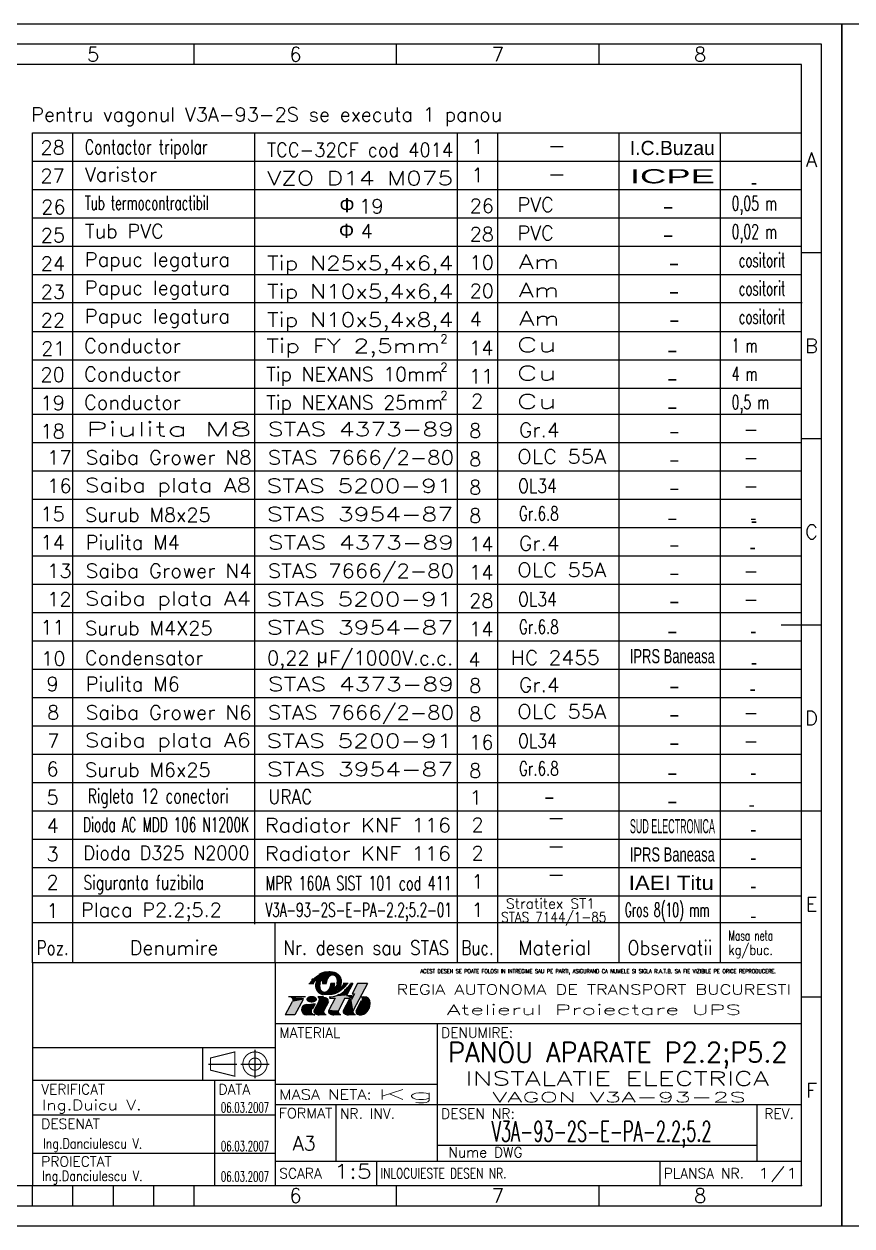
# Model space of a CAD drawing. Header units: millimetres. Extents: x 11 to 641, y 11 to 543.
# Drawn here: x 228.6 to 433.1, y 10.7 to 307.7 of the extents above; entities that cross this region are included whole.
import ezdxf
from ezdxf.enums import TextEntityAlignment as Align

# ---------------------------------------------------------------- set-up
doc = ezdxf.new("R2010")
doc.units = ezdxf.units.MM
doc.layers.add('LIN_GR', color=3, linetype='Continuous')
doc.layers.add('LIN_SUB', color=7, linetype='Continuous')
doc.styles.add('ISO', font='SIMPLEX.shx')
doc.styles.add('ISOCP', font='SIMPLEX.SHX')
doc.styles.add('ROMANC', font='romanc')

# ---------------------------------------------------------------- blocks, each defined once
blk = doc.blocks.new('a3')
at = {"color": 70}
for p, q in [((-160, 287), (-160, 292)), ((-110, 287), (-110, 292)), ((-60, 287), (-60, 292)), ((-5, 240.5), (-10, 240.5)), ((-5, 194.5), (-10, 194.5)), ((-15, 148.5), (-5, 148.5)), ((-5, 102.5), (-10, 102.5)), ((-5, 56.5), (-10, 56.5)), ((-200, 5), (-200, 10)), ((-190, 5), (-190, 10)), ((-180, 5), (-180, 10)), ((-170, 5), (-170, 10)), ((-160, 5), (-160, 10)), ((-110, 5), (-110, 10)), ((-60, 5), (-60, 10)), ((-260, 5), (-160, 5))]:
    blk.add_line(p, q, dxfattribs=at)
at = {"color": 240}
for points in [[(0, 297), (-420, 297), (-420, 0), (0, 0)], [(-5, 292), (-415, 292), (-415, 5), (-5, 5)]]:
    blk.add_lwpolyline(points, close=True, dxfattribs=at)
at = {"color": 70}
blk.add_lwpolyline([(-10, 287), (-410, 287), (-410, 10), (-10, 10)], close=True, dxfattribs=at)
at = {"color": 50, "style": 'ISO'}
for s, p in [('5', (-185, 289.5)), ('6', (-135, 289.5)), ('7', (-85, 289.5)), ('8', (-35, 289.5)), ('A', (-7.5, 263.5)), ('B', (-7.5, 217.5)), ('C', (-7.5, 171.5)), ('D', (-7.5, 125.5)), ('E', (-7.5, 79.5)), ('F', (-7.5, 33.5)), ('6', (-135, 7.5)), ('7', (-85, 7.5)), ('8', (-35, 7.5))]:
    blk.add_text(s, height=3.5, dxfattribs=at).set_placement(p, align=Align.MIDDLE)
blk = doc.blocks.new('ind3_12')
at = {"color": 70}
for p, q in [((0, 55), (-190, 55)), ((-190, 55), (-190, 0)), ((-130, 55), (-130, 0)), ((-130, 40), (0, 40)), ((-190, 26), (-130, 26))]:
    blk.add_line(p, q, dxfattribs=at)
at = {"color": 40}
for p, q in [((-121.71, 49.9), (-120.46, 49.9)), ((-118.34, 49.9), (-117.36, 49.9)), ((-115.31, 49.9), (-116.29, 49.9)), ((-111.94, 49.9), (-113.19, 49.9)), ((-112.95, 48.16), (-112.68, 48.4)), ((-112.68, 48.4), (-112.61, 48.47)), ((-110.84, 49.9), (-112.41, 46.97)), ((-110.84, 49.9), (-111.36, 49.9)), ((-109.64, 49.9), (-111.01, 47.32)), ((-107.23, 49.9), (-110.77, 43.26)), ((-107.23, 49.9), (-109.64, 49.9)), ((-125.82, 45.38), (-127.54, 42.15)), ((-122.56, 46.63), (-126.68, 46.63)), ((-123.11, 45.94), (-125.13, 42.15)), ((-120.12, 44.91), (-120.81, 43.6)), ((-119.12, 45.67), (-120.36, 43.36)), ((-118.05, 46.63), (-119.46, 46.63)), ((-116.85, 45.42), (-118, 43.26)), ((-115.18, 46.28), (-116.74, 43.36)), ((-116.7, 46.63), (-116.29, 46.65)), ((-116.6, 46.28), (-115.18, 46.28)), ((-116.29, 46.65), (-115.69, 46.73)), ((-115.69, 46.73), (-115.27, 46.82)), ((-115.27, 46.82), (-114.78, 46.97)), ((-114.78, 46.97), (-114.27, 47.24)), ((-112.77, 46.28), (-114.38, 43.26)), ((-111.75, 45.93), (-113.13, 43.36)), ((-112.77, 46.28), (-111.36, 46.28)), ((-112.41, 46.97), (-110.99, 46.97)), ((-111.75, 45.93), (-111.15, 45.93)), ((-110.99, 46.97), (-111.36, 46.28)), ((-110.41, 47.32), (-111.15, 45.93)), ((-111.01, 47.32), (-110.41, 47.32)), ((-108.74, 45.59), (-109.99, 43.26)), ((-108.78, 46.63), (-108.09, 46.63)), ((-125.13, 42.15), (-127.54, 42.15)), ((-120.23, 42.15), (-122.21, 42.15)), ((-117.39, 42.15), (-119.15, 42.15)), ((-117.39, 42.15), (-117.72, 42.33)), ((-113.77, 42.15), (-115.53, 42.15)), ((-113.77, 42.15), (-114.1, 42.33)), ((-110.16, 42.15), (-111.92, 42.15)), ((-110.16, 42.15), (-110.49, 42.33))]:
    blk.add_line(p, q, dxfattribs=at)
at = {"color": 240}
for p, q in [((-90, 40), (-90, 6)), ((-130, 34), (-190, 34)), ((-148, 34), (-148, 26)), ((-135, 33.5), (-135, 26.5)), ((-146.5, 30), (-139.5, 30)), ((-138.5, 30), (-131.5, 30)), ((-145, 26), (-145, 0)), ((-130, 25), (-90, 25)), ((-130, 20), (0, 20)), ((-115, 20), (-115, 6)), ((-11, 20), (-11, 6)), ((-190, 17.5), (-130, 17.5)), ((-90, 10), (-11, 10)), ((-190, 8), (-130, 8)), ((-130, 6), (0, 6)), ((-105, 6), (-105, 0)), ((-35, 6), (-35, 0))]:
    blk.add_line(p, q, dxfattribs=at)
at = {"color": 40}
for points in [[(-114.74, 49.9, 0.04888), (-114.64, 50.37, 0.067418), (-114.64, 50.71, 0.012512), (-114.71, 51.12, 0.046313), (-114.74, 51.23, 0.02866), (-114.83, 51.43, 0.04799), (-114.9, 51.53, 0.027533), (-115.01, 51.65, 0.02878), (-115.12, 51.74, 0.020408), (-115.27, 51.85, 0.028785), (-115.38, 51.91, 0.02307), (-115.48, 51.96, 0.025276), (-115.58, 51.99, 0.029587), (-115.69, 52.01, 0.0261), (-115.8, 52.02, 0.034106), (-115.93, 52.02, 0.03305), (-116.05, 52, 0.031407), (-116.17, 51.97, 0.027201), (-116.3, 51.91, 0.027571), (-116.45, 51.82, 0.032433), (-116.58, 51.73, 0.017982), (-116.7, 51.62, 0.025528), (-116.79, 51.53, 0.009898), (-116.89, 51.41, 0.014131), (-116.96, 51.31, 0.005952), (-117.02, 51.22, 0.007874), (-117.06, 51.15, 0.013516), (-117.13, 51.03, 0.012262), (-117.2, 50.9, 0.010996), (-117.25, 50.78, 0.020912), (-117.28, 50.71, 0.006638), (-117.28, 50.69, 0.003922), (-117.3, 50.64, 0.014081), (-117.33, 50.52, 0.011261), (-117.36, 50.37, 0.018498), (-117.36, 50.34, 0.00311), (-117.38, 50.18, 0.039527), (-117.38, 50.07, 0.0256), (-117.36, 49.9)], [(-113.68, 49.9, 0.047001), (-113.61, 50.39, 0.072657), (-113.64, 50.71, 0.024176), (-113.81, 51.3, 0.05712), (-113.92, 51.53, 0.02409), (-114.05, 51.71, 0.014395), (-114.28, 51.99, 0.046768), (-114.45, 52.15, 0.031027), (-114.74, 52.35)], [(-119.97, 49.9, 0.047001), (-120.05, 49.4, 0.072657), (-120.01, 49.08, 0.024176), (-119.84, 48.49, 0.05712), (-119.73, 48.26, 0.02409), (-119.6, 48.09, 0.014395), (-119.38, 47.81, 0.046768), (-119.2, 47.65, 0.031027), (-118.91, 47.44)], [(-118.91, 49.9, 0.04888), (-119.02, 49.43, 0.067418), (-119.01, 49.08, 0.012512), (-118.94, 48.67, 0.046313), (-118.91, 48.56, 0.02866), (-118.82, 48.37, 0.04799), (-118.75, 48.26, 0.027533), (-118.64, 48.15, 0.02878), (-118.53, 48.05, 0.020408), (-118.39, 47.95, 0.028785), (-118.28, 47.88, 0.02307), (-118.17, 47.84, 0.025276), (-118.07, 47.8, 0.029587), (-117.97, 47.78, 0.0261), (-117.85, 47.77, 0.034106), (-117.73, 47.77, 0.03305), (-117.6, 47.79, 0.031407), (-117.48, 47.83, 0.027201), (-117.36, 47.88, 0.027571), (-117.2, 47.97, 0.032433), (-117.07, 48.06, 0.017982), (-116.95, 48.18, 0.025528), (-116.87, 48.26, 0.009898), (-116.76, 48.39, 0.014131), (-116.7, 48.48, 0.005952), (-116.63, 48.57, 0.007874), (-116.59, 48.64, 0.013516), (-116.52, 48.76, 0.012262), (-116.45, 48.9, 0.010996), (-116.4, 49.02, 0.020912), (-116.38, 49.08, 0.006638), (-116.37, 49.11, 0.003922), (-116.35, 49.16, 0.014081), (-116.32, 49.28, 0.011261), (-116.29, 49.42, 0.018498), (-116.29, 49.45, 0.00311), (-116.27, 49.61, 0.039527), (-116.27, 49.73, 0.0256), (-116.29, 49.9)]]:
    blk.add_lwpolyline(points, format="xyb", dxfattribs=at)
at = {"color": 40, "flags": 128}
blk.add_lwpolyline([(-108.71, 42.18, 0.07519), (-108.1, 42.37, 0.103495), (-107.27, 43.01, 0.091904), (-106.74, 43.94, 0.085107), (-106.54, 45.08, 0.085107)], format="xyb", dxfattribs=at)
at = {"color": 240}
for points in [[(-146, 31.5, 0.25, 0.25, 0), (-140, 33, 0.25, 0.25, 0), (-140, 27, 0.25, 0.25, 0), (-146, 28.5, 0.25, 0.25, 0)], [(-135, 31.5, 0.25, 0.25, 1), (-135, 28.5, 0.25, 0.25, 1)]]:
    blk.add_lwpolyline(points, format="xyseb", close=True, dxfattribs=at)
blk.add_lwpolyline([(-135, 33, 0.25, 0.25, 1), (-135, 27, 0.25, 0.25, 1), (-135, 33, 0.25, 0.25, 1)], format="xyseb", dxfattribs=at)
at = {"color": 40}
for centre, radius, start, end in [((-96.55, 26.7), 34.29, 134.6817, 135.4865), ((-117.71, 49.53), 2.3, 144.0002, 170.76), ((-117.8, 49.83), 2.74, 113.911, 122.24), ((-115.81, 45.34), 7.65, 108.9325, 113.911), ((-115.07, 49.86), 3.27, 161.7905, 179.2848), ((-117.59, 50.52), 2.17, 96.8211, 108.9325), ((-116.41, 40.67), 12.1, 91.6964, 96.8211), ((-116.61, 47.25), 5.51, 78.6042, 91.6964), ((-116, 50.28), 2.42, 58.8019, 78.6042), ((-118.58, 49.94), 3.27, 341.7905, 359.2848), ((-115.94, 50.27), 2.3, 324.0002, 350.76), ((-145.94, 81.79), 47.13, 315, 315.973), ((-113.12, 49.86), 0.893, 316.8981, 318.6566), ((-115.09, 51.98), 4.23, 315.973, 321.3402), ((-122.28, 57.73), 13.43, 321.3402, 324.353), ((-122.21, 43.44), 1.29, 94.5979, 270), ((-177.94, 750.15), 707.62, 274.50891, 274.68697), ((-119.73, 46), 0.689, 331.9275, 66.4849), ((-117.66, 49.52), 2.42, 238.8019, 258.6042), ((-108.09, 45.08), 1.55, 0, 90), ((-120.23, 42.84), 0.689, 201.8729, 270), ((-119.75, 43.03), 0.689, 151.9275, 234.4615), ((-119.15, 43.87), 1.72, 234.4615, 270), ((-117.39, 42.94), 0.689, 151.9275, 241.9275), ((-116.14, 43.03), 0.689, 151.9275, 234.4615), ((-115.53, 43.87), 1.72, 234.4615, 270), ((-113.78, 42.94), 0.689, 151.9275, 241.9275), ((-112.52, 43.03), 0.689, 151.9275, 234.4615), ((-111.92, 43.87), 1.72, 234.4615, 270), ((-110.16, 42.94), 0.689, 151.9275, 241.9275), ((-109.38, 42.94), 0.689, 151.9275, 242.7821), ((-108.99, 43.7), 1.55, 242.7821, 280.2311)]:
    blk.add_arc(centre, radius, start, end, dxfattribs=at)
blk.add_point((0, 0))
for points in [[(-121.71, 49.9), (-120.46, 49.9), (-121.21, 50.52), (-120.18, 50.33)], [(-121.21, 50.52), (-120.18, 50.33), (-120.72, 51.03), (-119.93, 50.59)], [(-120.72, 51.03), (-119.93, 50.59), (-120.22, 51.49), (-119.57, 50.88)], [(-120.22, 51.49), (-119.57, 50.88), (-119.6, 51.93), (-118.18, 50.88)], [(-119.57, 50.88), (-118.18, 50.88), (-119.84, 50.38), (-118.6, 50.45)], [(-119.6, 51.93), (-118.18, 50.88), (-118.87, 52.35), (-118.18, 50.88)], [(-118.87, 52.35), (-118.18, 50.88), (-118.21, 52.6), (-118.18, 50.88)], [(-117.31, 50.61), (-118.27, 50.54), (-117.37, 50.27), (-118.32, 50.22)], [(-117.09, 51.1), (-118.18, 50.88), (-117.31, 50.61), (-118.27, 50.54)], [(-118.21, 52.6), (-118.18, 50.88), (-117.81, 52.68), (-118.18, 50.88)], [(-116.87, 52.76), (-118.18, 50.88), (-116.31, 52.75), (-118.18, 50.88)], [(-117.81, 52.68), (-118.18, 50.88), (-116.87, 52.76), (-118.18, 50.88)], [(-116.08, 51.99), (-116.31, 52.75), (-116.62, 51.7), (-118.18, 50.88)], [(-116.62, 51.7), (-118.18, 50.88), (-117.09, 51.1), (-118.18, 50.88)], [(-115.84, 51.99), (-116.08, 51.99), (-116.32, 51.86)], [(-116.31, 52.75), (-115.41, 52.63), (-115.84, 52.71)], [(-115.54, 51.98), (-115.41, 52.63), (-116.08, 51.99), (-116.31, 52.75)], [(-115.84, 51.99), (-115.54, 51.98), (-115.91, 51.97), (-115.51, 51.96)], [(-115.73, 51.96), (-115.33, 51.85), (-115.51, 51.96)], [(-115.09, 51.72), (-114.87, 52.42), (-115.54, 51.98), (-115.41, 52.63)], [(-115.41, 52.63), (-114.87, 52.42), (-115.11, 52.53)], [(-114.87, 51.48), (-114.18, 51.87), (-115.09, 51.72), (-114.87, 52.42)], [(-114.87, 52.42), (-114.18, 51.87), (-114.48, 52.17)], [(-114.68, 50.99), (-113.86, 51.41), (-114.87, 51.48), (-114.18, 51.87)], [(-114.63, 50.55), (-113.67, 50.85), (-114.68, 50.99), (-113.86, 51.41)], [(-114.65, 50.25), (-113.62, 50.26), (-114.63, 50.55), (-113.67, 50.85)], [(-113.67, 50.85), (-113.62, 50.26), (-113.61, 50.56)], [(-119.97, 49.9), (-118.91, 49.9), (-120.05, 49.4), (-119, 49.53)], [(-120.05, 49.4), (-119, 49.53), (-119.94, 48.79), (-119, 49.02)], [(-120.05, 49.4), (-119.94, 48.79), (-120.04, 49.24)], [(-120.04, 49.24), (-119.94, 48.79), (-120.03, 49.13)], [(-119.84, 50.38), (-118.6, 50.45), (-119.97, 49.9), (-118.91, 49.9)], [(-119.94, 48.79), (-119, 49.02), (-119.72, 48.25), (-118.92, 48.6)], [(-119.72, 48.25), (-118.92, 48.6), (-119.33, 47.76), (-118.75, 48.27)], [(-119.33, 47.76), (-118.75, 48.27), (-118.77, 47.37), (-118.43, 47.98)], [(-118.77, 47.37), (-118.43, 47.98), (-118.32, 47.19), (-118.12, 47.82)], [(-117.37, 50.27), (-118.32, 50.22), (-117.36, 49.9), (-118.34, 49.9)], [(-118.32, 47.19), (-118.12, 47.82), (-117.71, 47.07), (-117.72, 47.77)], [(-117.71, 47.07), (-117.72, 47.77), (-117.14, 47.03), (-117.33, 47.9)], [(-117.14, 47.03), (-117.33, 47.9), (-116.45, 47.06), (-117.04, 48.09)], [(-116.45, 47.06), (-117.04, 48.09), (-115.94, 47.1), (-116.74, 48.42)], [(-116.7, 48.48), (-115.12, 47.31), (-116.74, 48.42)], [(-116.7, 48.48), (-116.7, 48.48), (-116.74, 48.42)], [(-115.94, 47.1), (-116.74, 48.42), (-115.12, 47.31), (-116.74, 48.42)], [(-116.45, 48.9), (-115.12, 47.31), (-116.7, 48.48)], [(-116.4, 49.03), (-115.48, 48.92), (-116.45, 48.9), (-115.12, 47.31)], [(-116.29, 49.44), (-115.35, 49.44), (-116.4, 49.03), (-115.48, 48.92)], [(-116.29, 49.9), (-115.31, 49.9), (-116.29, 49.44), (-115.35, 49.44)], [(-115.48, 48.92), (-114.09, 48.92), (-115.01, 49.4), (-113.85, 49.33)], [(-115.48, 48.92), (-114.59, 48.13), (-115.12, 47.31)], [(-115.48, 48.92), (-114.09, 48.92), (-114.18, 47.78), (-115.12, 47.31)], [(-115.01, 49.4), (-113.85, 49.33), (-114.75, 49.87), (-113.72, 49.72)], [(-114.75, 49.87), (-113.72, 49.72), (-114.65, 50.25), (-113.62, 50.26)], [(-114.09, 48.92), (-114.18, 47.78), (-114.59, 48.13)], [(-114.09, 48.92), (-113.61, 48.17), (-114.18, 47.78)], [(-113.69, 49.23), (-112.95, 48.75), (-114.09, 48.92), (-113.61, 48.17)], [(-113.49, 47.75), (-113.9, 47.46), (-112.41, 46.97)], [(-113.4, 49.55), (-112.44, 49.28), (-113.69, 49.23), (-112.95, 48.75)], [(-113.03, 48.1), (-112.41, 46.97), (-113.49, 47.75), (-112.41, 46.97)], [(-113.19, 49.9), (-111.94, 49.9), (-113.4, 49.55), (-112.44, 49.28)], [(-112.65, 48.42), (-112.41, 46.97), (-113.03, 48.1), (-112.41, 46.97)], [(-112.22, 48.86), (-112.41, 46.97), (-112.65, 48.42), (-112.41, 46.97)], [(-111.36, 49.9), (-110.84, 49.9), (-111.76, 49.37), (-112.41, 46.97)], [(-111.76, 49.37), (-112.41, 46.97), (-112.22, 48.86), (-112.41, 46.97)], [(-110.41, 47.32), (-107.23, 49.9), (-111.15, 45.93), (-110.73, 43.34)], [(-109.64, 49.9), (-107.23, 49.9), (-111.01, 47.32), (-110.41, 47.32)], [(-125.82, 45.38), (-123.11, 45.94), (-127.54, 42.15), (-125.13, 42.15)], [(-126.68, 46.63), (-122.56, 46.63), (-126.26, 46.53), (-122.84, 46.34)], [(-126.26, 46.53), (-122.84, 46.34), (-125.96, 46.29), (-123.05, 46.05)], [(-123.05, 46.05), (-125.96, 46.29), (-123.11, 45.94), (-125.77, 45.87)], [(-125.76, 45.63), (-123.11, 45.94), (-125.82, 45.38)], [(-125.77, 45.87), (-123.11, 45.94), (-125.76, 45.63), (-123.11, 45.94)], [(-122.31, 44.73), (-120.12, 44.91), (-123.17, 44.3), (-120.81, 43.6)], [(-122.31, 44.73), (-123.17, 44.3), (-122.7, 44.64), (-123.04, 44.43)], [(-122.28, 46.18), (-122.28, 45.84), (-122.31, 46.03)], [(-122.2, 46.34), (-122.22, 45.73), (-122.28, 46.18), (-122.28, 45.84)], [(-122.07, 46.5), (-122.04, 45.53), (-122.2, 46.34), (-122.22, 45.73)], [(-121.94, 46.59), (-121.9, 45.43), (-122.07, 46.5), (-122.04, 45.53)], [(-121.78, 46.68), (-121.71, 45.34), (-121.94, 46.59), (-121.9, 45.43)], [(-121.62, 46.75), (-121.56, 45.28), (-121.78, 46.68), (-121.71, 45.34)], [(-121.46, 46.79), (-121.43, 45.25), (-121.62, 46.75), (-121.56, 45.28)], [(-121.33, 46.82), (-121.31, 45.23), (-121.46, 46.79), (-121.43, 45.25)], [(-121.21, 46.83), (-121.2, 45.22), (-121.33, 46.82), (-121.31, 45.23)], [(-121.21, 46.83), (-121.1, 46.84), (-121.09, 45.21)], [(-121.09, 45.21), (-120.9, 45.21), (-121.21, 46.83), (-121.2, 45.22)], [(-121.1, 46.84), (-120.91, 46.84), (-121.09, 45.21), (-120.9, 45.21)], [(-120.9, 45.21), (-120.91, 46.84), (-120.81, 45.22), (-120.81, 46.83)], [(-120.81, 45.22), (-120.81, 46.83), (-120.68, 45.23), (-120.69, 46.82)], [(-120.68, 45.23), (-120.69, 46.82), (-120.56, 45.25), (-120.55, 46.79)], [(-120.56, 45.25), (-120.55, 46.79), (-120.42, 45.29), (-120.43, 46.76)], [(-120.42, 45.29), (-120.43, 46.76), (-120.27, 45.34), (-120.27, 46.7)], [(-120.36, 43.36), (-116.85, 45.42), (-120.42, 42.88), (-118, 43.26)], [(-119.12, 45.67), (-116.78, 45.9), (-120.36, 43.36), (-116.85, 45.42)], [(-120.27, 45.34), (-120.27, 46.7), (-120.14, 45.41), (-120.13, 46.63)], [(-120.14, 45.41), (-120.13, 46.63), (-119.97, 45.52), (-119.99, 46.54)], [(-119.97, 45.52), (-119.99, 46.54), (-119.84, 45.65), (-119.88, 46.44)], [(-119.84, 45.65), (-119.88, 46.44), (-119.74, 45.8), (-119.77, 46.3)], [(-119.74, 45.8), (-119.77, 46.3), (-119.71, 45.9), (-119.72, 46.2)], [(-119.72, 46.2), (-119.71, 45.9), (-119.7, 46.13), (-119.69, 46.02)], [(-119.46, 46.63), (-118.05, 46.63), (-119.08, 46.21), (-117.05, 46.31)], [(-119.25, 46.4), (-119.09, 46.04), (-119.08, 46.21)], [(-119.08, 46.21), (-117.05, 46.31), (-119.12, 45.67), (-116.78, 45.9)], [(-118.05, 46.63), (-117.05, 46.31), (-117.7, 46.59), (-117.41, 46.5)], [(-117.05, 46.31), (-116.78, 45.9), (-116.88, 46.12)], [(-116.78, 45.9), (-116.85, 45.42), (-116.77, 45.67)], [(-115.18, 46.28), (-112.77, 46.28), (-116.74, 43.36), (-114.38, 43.26)], [(-116.22, 46.66), (-116.7, 46.63), (-116.6, 46.28)], [(-116.6, 46.28), (-111.36, 46.28), (-116.22, 46.66), (-112.41, 46.97)], [(-116.22, 46.66), (-115.25, 46.82), (-115, 46.76)], [(-115.25, 46.82), (-114.79, 46.97), (-115, 46.76)], [(-115, 46.76), (-115, 46.76), (-114.79, 46.97), (-114.45, 46.8)], [(-114.35, 47.19), (-112.41, 46.97), (-114.79, 46.97), (-114.45, 46.8)], [(-113.9, 47.46), (-112.41, 46.97), (-114.35, 47.19), (-112.41, 46.97)], [(-111.75, 45.93), (-111.15, 45.93), (-113.13, 43.36), (-110.77, 43.26)], [(-112.41, 46.97), (-110.99, 46.97), (-111.36, 46.28)], [(-111.15, 45.93), (-110.77, 43.26), (-110.73, 43.34)], [(-109.99, 43.26), (-108.74, 45.59), (-106.74, 43.94)], [(-108.78, 46.63), (-108.43, 46.63), (-108.69, 46.43), (-108.49, 46.44)], [(-108.74, 45.59), (-108.09, 46.63), (-108.66, 45.8)], [(-108.74, 45.59), (-106.98, 46.16), (-108.09, 46.63)], [(-108.74, 45.59), (-106.54, 45.08), (-106.98, 46.16)], [(-108.74, 45.59), (-106.74, 43.94), (-106.54, 45.08)], [(-108.69, 46.43), (-108.49, 46.44), (-108.64, 46.23), (-108.56, 46.21)], [(-108.43, 46.63), (-108.63, 46.02), (-108.09, 46.63), (-108.66, 45.8)], [(-108.66, 45.8), (-108.66, 45.8), (-108.43, 46.63), (-108.63, 46.02)], [(-108.64, 46.23), (-108.56, 46.21), (-108.63, 46.02)], [(-108.09, 46.63), (-106.98, 46.16), (-107.61, 46.55), (-107.23, 46.37)], [(-106.98, 46.16), (-106.54, 45.08), (-106.83, 45.98), (-106.62, 45.57)], [(-106.54, 45.08), (-106.74, 43.94), (-106.59, 44.51)], [(-123.17, 44.3), (-120.81, 43.6), (-123.49, 43.38), (-120.95, 43.16)], [(-123.17, 44.3), (-123.49, 43.38), (-123.29, 44.14), (-123.45, 43.79)], [(-123.49, 43.38), (-120.95, 43.16), (-123.49, 43.38), (-120.87, 42.58)], [(-123.49, 43.38), (-123.1, 42.51), (-123.42, 43), (-123.25, 42.69)], [(-123.49, 43.38), (-120.87, 42.58), (-123.1, 42.51), (-120.62, 42.27)], [(-123.1, 42.51), (-122.21, 42.15), (-122.93, 42.37), (-122.61, 42.22)], [(-123.1, 42.51), (-120.62, 42.27), (-122.21, 42.15), (-120.23, 42.15)], [(-120.42, 42.88), (-120.36, 43.36), (-120.43, 43.1)], [(-120.42, 42.88), (-118, 43.26), (-120.15, 42.47), (-118.06, 42.75)], [(-120.15, 42.47), (-120.42, 42.88), (-120.32, 42.64)], [(-120.15, 42.47), (-118.06, 42.75), (-119.15, 42.15), (-117.72, 42.33)], [(-119.15, 42.15), (-120.15, 42.47), (-119.72, 42.25)], [(-119.15, 42.15), (-117.72, 42.33), (-117.39, 42.15)], [(-118.02, 43.03), (-117.9, 42.55), (-118.06, 42.75)], [(-116.74, 43.36), (-116.81, 42.88), (-116.82, 43.14)], [(-116.74, 43.36), (-114.38, 43.26), (-116.81, 42.88), (-114.44, 42.75)], [(-116.52, 42.46), (-116.81, 42.88), (-116.71, 42.66)], [(-116.81, 42.88), (-114.44, 42.75), (-116.52, 42.46), (-114.12, 42.34)], [(-115.53, 42.15), (-116.54, 42.47), (-116.1, 42.25)], [(-116.52, 42.46), (-114.12, 42.34), (-115.53, 42.15), (-113.77, 42.15)], [(-114.42, 42.94), (-114.29, 42.55), (-114.44, 42.75)], [(-114.36, 43.31), (-114.4, 43.15), (-114.38, 43.26)], [(-113.13, 43.36), (-113.19, 42.89), (-113.2, 43.13)], [(-113.13, 43.36), (-110.77, 43.26), (-113.19, 42.89)], [(-113.19, 42.89), (-110.77, 43.26), (-110.82, 42.72)], [(-112.92, 42.47), (-113.19, 42.89), (-113.1, 42.66)], [(-113.19, 42.89), (-110.82, 42.72), (-112.92, 42.47)], [(-112.92, 42.47), (-110.82, 42.72), (-111.92, 42.15)], [(-111.92, 42.15), (-112.92, 42.47), (-112.49, 42.25)], [(-110.82, 42.72), (-111.92, 42.15), (-110.49, 42.33)], [(-110.49, 42.33), (-110.16, 42.15), (-111.92, 42.15)], [(-110.8, 42.98), (-110.66, 42.53), (-110.82, 42.72)], [(-110.73, 43.34), (-110.78, 43.14), (-110.77, 43.26)], [(-109.99, 43.26), (-110.04, 42.73), (-110.07, 42.99)], [(-110.04, 42.73), (-109.99, 43.26), (-109.7, 42.32)], [(-109.7, 42.32), (-110.04, 42.73), (-109.91, 42.5)], [(-109.99, 43.26), (-107.27, 43.01), (-106.74, 43.94)], [(-109.99, 43.26), (-108.1, 42.37), (-107.27, 43.01)], [(-109.99, 43.26), (-108.71, 42.18), (-108.1, 42.37)], [(-109.99, 43.26), (-109.7, 42.32), (-108.71, 42.18)], [(-108.71, 42.18), (-109.7, 42.32), (-109.23, 42.17)], [(-109.7, 42.32), (-109.7, 42.32), (-108.71, 42.18)], [(-107.27, 43.01), (-108.1, 42.37), (-107.66, 42.64)], [(-106.74, 43.94), (-107.27, 43.01), (-106.96, 43.45)]]:
    blk.add_solid(points, dxfattribs=at)
at = {"color": 40, "style": 'ISO', "width": 0.77078}
blk.add_text('ACEST DESEN SE POATE FOLOSI IN INTREGIME SAU PE PARTI, ASIGURAND CA NUMELE SI SIGLA R.A.T.B. SA FIE VIZIBILE PE ORICE REPRODUCERE.', height=1, dxfattribs=at).set_placement((-94.13, 52.45), (-6.3, 52.45), align=Align.FIT)
at = {"color": 240}
for s, style, width, p, p2 in [('REGIA AUTONOMA DE TRANSPORT BUCURESTI', 'ROMANC', 1.063101, (-100.04, 47.17), (-2.58, 47.17)), ('Atelierul Proiectare UPS', 'ROMANC', 1.425107, (-87.65, 42.18), (-14.86, 42.18)), ('MASA NETA:', 'ISO', 1.009422, (-129, 21.25), (-106.17, 21.25)), ('FORMAT', 'ISO', 0.917397, (-129.11, 16.61), (-115.89, 16.61)), ('INLOCUIESTE DESEN NR.', 'ISO', 0.687691, (-104, 1.75), (-72.89, 1.75))]:
    blk.add_text(s, height=2.5, dxfattribs=dict(at, style=style, width=width)).set_placement(p, p2, align=Align.FIT)
at = {"color": 240, "style": 'ISO'}
for s, p in [('MATERIAL', (-129, 36.5)), ('DENUMIRE:', (-89, 36.5)), ('VERIFICAT', (-187.81, 22.5)), ('DATA', (-144, 22.5)), ('NR. INV.', (-114, 16.5)), ('DESEN NR:', (-89, 16.5)), ('DESENAT', (-187.81, 13.97)), ('PROIECTAT', (-187.81, 4.66)), ('SCARA', (-129, 1.75)), ('PLANSA NR.', (-34, 1.75))]:
    blk.add_text(s, height=2.5, dxfattribs=at).set_placement(p)
blk.add_text('REV.', height=2.5, dxfattribs=at).set_placement((-5.5, 17.75), align=Align.MIDDLE)
at = {"color": 50, "style": 'ISO'}
for tag, height, width, p, p2 in [('MATERIAL', 3.5, 1.837708, (-127.1, 31.84), (-91.87, 31.84)), ('STAS_MATERIAL', 3.5, 2.784754, (-126.09, 25.95), (-91.75, 25.95)), ('ANSAMBLU', 3.5, 2.48631, (-83.01, 24.67), (-8.01, 24.67)), ('VERIFICAT', 2.5, 0.86708, (-187.61, 18.63), (-163.04, 18.63)), ('DESENAT', 2.5, 1.026691, (-187.39, 9.14), (-162.83, 9.14)), ('PROIECTAT', 2.5, 1.037581, (-187.61, 1.12), (-162.78, 1.12)), ('SCARA', 3.5, 1.565143, (-115.5, 1.75), (-106.11, 1.75))]:
    blk.add_attdef(tag, text='', height=height, dxfattribs=dict(at, width=width)).set_placement(p, p2, align=Align.FIT)
at = {"color": 70, "style": 'ISO'}
for tag, width, p, p2 in [('DENUMIRE_DESEN', 1.844561, (-87.29, 30.44), (-3.41, 30.44)), ('NUMAR_DESEN', 1.112195, (-76.49, 10.87), (-22.2, 10.87))]:
    blk.add_attdef(tag, text='', height=5, dxfattribs=dict(at, width=width)).set_placement(p, p2, align=Align.FIT)
at = {"color": 240, "style": 'ISO'}
for tag, width, p, p2 in [('MASA', 3.701178, (-105.03, 21.25), (-90.49, 21.25)), ('SUBANSAMBLU', 3.628523, (-76.35, 20.58), (-13.71, 20.58)), ('DATA', 0.588678, (-143.42, 18.04), (-131.51, 18.04)), ('DATA', 0.588678, (-143.42, 8.49), (-131.51, 8.49)), ('DATA', 0.588678, (-143.42, 0.97), (-131.51, 0.97)), ('PLANSA', 1.983142, (-10.91, 1.75), (-0.76, 1.75))]:
    blk.add_attdef(tag, text='', height=2.5, dxfattribs=dict(at, width=width)).set_placement(p, p2, align=Align.FIT)
at = {"color": 50, "style": 'ISO'}
blk.add_attdef('FORMAT', text='', height=3.5, dxfattribs=at).set_placement((-122.83, 8.67), align=Align.CENTER)
at = {"color": 240, "style": 'ISO'}
blk.add_attdef('NUME_DWG', (-87.2, 6.95), '', height=2.5, dxfattribs=at)

msp = doc.modelspace()

# ---------------------------------------------------------------- linework, layer by layer
at = {"color": 240}
for p, q in [((230.6373, 280.8506), (420.7474, 280.8506)), ((230.6373, 273.8506), (420.7474, 273.8506)), ((230.6373, 266.8506), (420.7474, 266.8506)), ((230.6373, 259.8506), (420.7474, 259.8506)), ((230.6373, 252.8506), (420.7474, 252.8506)), ((230.6373, 245.8506), (420.7474, 245.8506)), ((230.7474, 238.8506), (420.8575, 238.8506)), ((230.6373, 231.7154), (420.7474, 231.7154)), ((230.6373, 224.7154), (420.7474, 224.7154)), ((230.6373, 217.7154), (420.7474, 217.7154)), ((230.6373, 211.2724), (420.7474, 211.2724)), ((230.6373, 204.2724), (420.7474, 204.2724)), ((230.6373, 197.2724), (420.7474, 197.2724)), ((230.6373, 190.2724), (420.7474, 190.2724)), ((230.6373, 183.2724), (420.7474, 183.2724)), ((230.6373, 176.2724), (420.7474, 176.2724)), ((230.6373, 169.2724), (420.7474, 169.2724)), ((230.6373, 162.2724), (420.7474, 162.2724)), ((230.6373, 155.2724), (420.7474, 155.2724)), ((230.6373, 148.2724), (420.7474, 148.2724)), ((230.6373, 141.2724), (420.7474, 141.2724)), ((230.6373, 134.2724), (420.7474, 134.2724)), ((230.6373, 127.2724), (420.7474, 127.2724)), ((230.6373, 120.2724), (420.7474, 120.2724)), ((230.6373, 113.2724), (420.7474, 113.2724)), ((230.6373, 106.2724), (420.7474, 106.2724)), ((230.6373, 99.2724), (420.7474, 99.2724)), ((230.6373, 92.2724), (420.7474, 92.2724))]:
    msp.add_line(p, q, dxfattribs=at)
msp.add_lwpolyline([(640.6373, 10.7007), (640.6373, 307.7007), (430.6373, 307.7007), (430.6373, 10.7007)], close=True, dxfattribs=at)
at = {"color": 70}
for points in [[(230.6373, 85.7007), (230.6373, 280.8506)], [(240.6373, 85.2724), (240.6373, 280.8506)], [(285.6373, 85.2724), (285.6373, 280.8506)], [(335.6373, 85.2724), (335.6373, 280.8506)], [(345.6373, 85.2724), (345.6373, 280.8506)], [(375.6373, 85.2724), (375.6373, 280.8506)], [(400.6373, 85.2724), (400.6373, 280.8506)]]:
    msp.add_lwpolyline(points, dxfattribs=at)
at = {"color": 3}
for points in [[(230.6373, 85.7007), (420.6373, 85.7007)], [(230.6373, 75.7007), (230.6373, 85.7007)], [(240.6373, 75.7007), (240.6373, 85.7007)], [(290.6373, 75.7007), (290.6373, 85.7007)], [(335.6373, 75.7007), (335.6373, 85.7007)], [(345.6373, 75.7007), (345.6373, 85.7007)], [(375.6373, 75.7007), (375.6373, 85.7007)], [(400.6373, 75.7007), (400.6373, 85.7007)]]:
    msp.add_lwpolyline(points, dxfattribs=at)

# ---------------------------------------------------------------- block references
msp.add_blockref('a3', (430.6373, 10.7007))
at = {"color": 1}
ref = msp.add_blockref('ind3_12', (420.6373, 20.7007), dxfattribs=at)
ref.add_attrib('DENUMIRE_DESEN', 'PANOU APARATE P2.2;P5.2', dxfattribs={"color": 70, "height": 5, "style": 'ISO', "width": 0.797084}).set_placement((333.346, 51.1388), (417.2296, 51.1388), align=Align.FIT)
ref.add_attrib('ANSAMBLU', 'INSTALATIE ELECTRICA', dxfattribs={"color": 50, "height": 3.5, "style": 'ISO', "width": 1.27485}).set_placement((337.6274, 45.3755), (412.6311, 45.3755), align=Align.FIT)
ref.add_attrib('SUBANSAMBLU', 'VAGON V3A-93-2S', dxfattribs={"color": 240, "height": 2.5, "style": 'ISO', "width": 1.675592}).set_placement((344.2873, 41.2805), (406.9226, 41.2805), align=Align.FIT)
ref.add_attrib('NUMAR_DESEN', 'V3A-93-2S-E-PA-2.2;5.2', dxfattribs={"color": 70, "height": 5, "style": 'ISO', "width": 0.515837}).set_placement((344.1522, 31.5739), (398.4379, 31.5739), align=Align.FIT)
ref.add_attrib('NUME_DWG', 'Nume DWG', (333.4402, 27.6505), dxfattribs={"color": 240, "height": 2.5, "style": 'ISO'})
ref.add_attrib('PLANSA', '1/1', dxfattribs={"color": 240, "height": 2.5, "style": 'ISO', "width": 1.983142}).set_placement((409.7294, 22.4507), (419.8812, 22.4507), align=Align.FIT)
ref.add_attrib('FORMAT', 'A3', dxfattribs={"color": 50, "height": 3.5, "style": 'ISO'}).set_placement((297.8032, 29.37), align=Align.CENTER)
ref.add_attrib('SCARA', '1:5', dxfattribs={"color": 50, "height": 3.5, "style": 'ISO', "width": 1.252114}).set_placement((305.1392, 22.4507), (314.53, 22.4507), align=Align.FIT)
ref.add_attrib('MASA', 'Kg', dxfattribs={"color": 240, "height": 2.5, "style": 'ISO', "width": 3.701178}).set_placement((315.6025, 41.9507), (330.1428, 41.9507), align=Align.FIT)
ref.add_attrib('VERIFICAT', 'Ing.Duicu V.', dxfattribs={"color": 50, "height": 2.5, "style": 'ISO', "width": 1.133873}).set_placement((233.0312, 39.333), (257.5985, 39.333), align=Align.FIT)
ref.add_attrib('DATA', '06.03.2007', dxfattribs={"color": 240, "height": 2.5, "style": 'ISO', "width": 0.575145}).set_placement((277.2161, 38.7371), (289.1298, 38.7371), align=Align.FIT)
ref.add_attrib('DESENAT', 'Ing.Danciulescu V.', dxfattribs={"color": 50, "height": 2.5, "style": 'ISO', "width": 0.734395}).set_placement((233.2448, 29.8357), (257.8121, 29.8357), align=Align.FIT)
ref.add_attrib('DATA', '06.03.2007', dxfattribs={"color": 240, "height": 2.5, "style": 'ISO', "width": 0.575145}).set_placement((277.2161, 29.1893), (289.1298, 29.1893), align=Align.FIT)
ref.add_attrib('PROIECTAT', 'Ing.Danciulescu V.', dxfattribs={"color": 50, "height": 2.5, "style": 'ISO', "width": 0.742185}).set_placement((233.0312, 21.8168), (257.859, 21.8168), align=Align.FIT)
ref.add_attrib('DATA', '06.03.2007', dxfattribs={"color": 240, "height": 2.5, "style": 'ISO', "width": 0.575145}).set_placement((277.2161, 21.6704), (289.1298, 21.6704), align=Align.FIT)

# ---------------------------------------------------------------- texts
at = {"color": 50}
for s, width, p, p2 in [('I.C.Buzau', 0.857143, (378.2529, 275.3327), (399.2529, 275.3327)), ('ICPE', 1.8, (378.2529, 268.3327), (399.2529, 268.3327)), ('    -    ', 0.666667, (377.2312, 260.9537), (398.2312, 260.9537)), ('    -    ', 0.666667, (377.2312, 253.9537), (398.2312, 253.9537)), ('    -    ', 0.666667, (378.6431, 246.9537), (399.6431, 246.9537)), ('    -    ', 0.666667, (378.6431, 239.9537), (399.6431, 239.9537)), ('    -    ', 0.666667, (378.7532, 232.9537), (399.7532, 232.9537)), ('    -    ', 0.666667, (378.2529, 225.4076), (399.2529, 225.4076)), ('    -    ', 0.666667, (378.2529, 218.4076), (399.2529, 218.4076)), ('    -    ', 0.666667, (378.2529, 211.4076), (399.2529, 211.4076)), ('    -    ', 0.666667, (378.7532, 205.3756), (399.7532, 205.3756)), ('    -    ', 0.666667, (378.7532, 198.3756), (399.7532, 198.3756)), ('    -    ', 0.666667, (378.7532, 191.3756), (399.7532, 191.3756)), ('    -    ', 0.666667, (378.2529, 183.9646), (399.2529, 183.9646)), ('    -    ', 0.666667, (378.7532, 177.3756), (399.7532, 177.3756)), ('    -    ', 0.666667, (378.7532, 170.3756), (399.7532, 170.3756)), ('    -    ', 0.666667, (378.7532, 163.3756), (399.7532, 163.3756)), ('    -    ', 0.666667, (378.2529, 155.9646), (399.2529, 155.9646)), ('IPRS Baneasa', 0.529412, (378.2529, 149.7545), (399.2529, 149.7545)), ('    -    ', 0.666667, (378.7532, 142.3756), (399.7532, 142.3756)), ('    -    ', 0.666667, (378.7532, 135.3756), (399.7532, 135.3756)), ('    -    ', 0.666667, (378.7532, 128.3756), (399.7532, 128.3756)), ('    -    ', 0.666667, (378.2529, 120.9646), (399.2529, 120.9646)), ('    -    ', 0.666667, (347.8631, 115.049), (368.8631, 115.049)), ('    -    ', 0.666667, (378.2529, 113.9646), (399.2529, 113.9646)), ('SUD ELECTRONICA', 0.418605, (378.2746, 107.7433), (399.2746, 107.7433)), ('IPRS Baneasa', 0.529412, (378.2529, 100.7545), (399.2529, 100.7545)), ('IAEI Titu', 0.818182, (377.9918, 93.7471), (398.9918, 93.7471))]:
    msp.add_text(s, height=3.5, dxfattribs=dict(at, width=width)).set_placement(p, p2, align=Align.FIT)
for p in [(408.9324, 266.8506), (408.7529, 183.9646), (408.9324, 183.2724), (408.6245, 176.7459), (408.7529, 155.9646), (408.9324, 148.2724), (408.6245, 141.7459), (408.7529, 120.9646), (408.3608, 113.129), (408.7529, 106.9646), (408.7529, 99.9646), (408.7529, 92.9646), (408.7529, 85.6126)]:
    msp.add_text('-', height=3.5, dxfattribs=at).set_placement(p, align=Align.CENTER)
at = {"layer": 'LIN_GR', "color": 3, "style": 'ISOCP'}
for s, p in [('28', (235.6373, 275.4506)), ('27', (235.6373, 268.4506)), ('26', (235.8168, 260.7584)), ('25', (235.7067, 253.7584)), ('24', (235.7067, 246.7584)), ('23', (235.7067, 239.7584)), ('22', (235.7067, 232.7584)), ('21', (235.8168, 225.7584)), ('20', (235.6373, 219.3154)), ('19', (235.6373, 212.3154)), ('18', (235.6373, 205.3154)), ('15', (235.6373, 184.8724)), ('14', (235.6373, 177.8724)), ('11', (235.6373, 156.8724)), ('10', (235.8168, 149.1802)), ('9', (235.6373, 142.8724)), ('6', (235.6373, 121.8724)), ('5', (235.6373, 114.8724)), ('4', (235.6373, 107.8724)), ('3', (235.6373, 100.8724)), ('2', (235.6373, 93.8724)), ('1', (235.6373, 86.8724))]:
    msp.add_text(s, height=3.5, dxfattribs=at).set_placement(p, align=Align.CENTER)
for s, p in [('17', (234.3018, 198.8324)), ('16', (234.3018, 191.8324)), ('13', (234.3018, 170.8324)), ('12', (234.3018, 163.8324)), ('8', (234.3018, 135.8324)), ('7', (234.3018, 128.8324))]:
    msp.add_text(s, height=3.5, dxfattribs=at).set_placement(p)
at = {"layer": 'LIN_SUB', "color": 2, "style": 'ISOCP'}
msp.add_text('Pentru vagonul V3A-93-2S se executa 1 panou', height=3.5, dxfattribs=at).set_placement((230.3401, 283.6167))
for s, width, p in [('Contactor tripolar', 0.724138, (243.6044, 275.5631)), ('Rigleta 12 conectori', 0.724138, (244.2733, 115.2052)), ('URAC', 0.884519, (288.9537, 115.0135)), ('Siguranta fuzibila', 0.724138, (243.2529, 93.8242))]:
    msp.add_text(s, height=3.5, dxfattribs=dict(at, width=width)).set_placement(p)
at = {"layer": 'LIN_SUB', "color": 50, "style": 'ISOCP'}
for s, width, p, p2 in [('TCC-32CF cod 4014', 0.836364, (288.6044, 274.8821), (334.6044, 274.8821)), ('   -   ', 0.942857, (348.8249, 275.9532), (370.8249, 275.9532)), ('VZO D14 M075', 1.174468, (288.6044, 267.8821), (334.6044, 267.8821)), ('   -   ', 0.942857, (348.8249, 268.9532), (370.8249, 268.9532)), ('Tip N25x5,4x6,4', 1.082353, (288.6044, 246.8821), (334.6044, 246.8821)), ('Am', 1.365243, (350.7594, 247.2215), (360.7712, 247.2215)), ('Tip N10x5,4x6,4', 1.099602, (288.6044, 239.8821), (334.6044, 239.8821)), ('Am', 1.365243, (350.7594, 240.2215), (360.7712, 240.2215)), ('Tip N10x5,4x8,4', 1.099602, (288.6044, 232.8821), (334.6044, 232.8821)), ('Am', 1.365243, (350.8695, 233.2215), (360.8813, 233.2215)), ('Tip FY 2,5mm ', 1.104, (288.4249, 226.4391), (334.4249, 226.4391)), ('Cu', 1.87721, (350.2529, 226.6935), (360.2647, 226.6935)), ('Tip NEXANS 10mm ', 0.854489, (288.4249, 219.4391), (334.4249, 219.4391)), ('Cu', 1.87721, (350.2529, 219.6935), (360.2647, 219.6935)), ('Tip NEXANS 25mm ', 0.844037, (288.4249, 212.4391), (334.4249, 212.4391)), ('Cu', 1.87721, (350.2529, 212.6935), (360.2647, 212.6935)), ('Piulita M8', 1.597403, (243.8147, 205.8348), (284.8147, 205.8348)), ('STAS 4373-89', 1.159664, (288.8147, 205.8348), (334.8147, 205.8348)), ('Gr.4', 1.018148, (350.8695, 205.6433), (360.8813, 205.6433)), ('Saiba Grower N8', 0.928302, (243.8147, 198.8348), (284.8147, 198.8348)), ('STAS 7666/2-80', 0.982206, (288.8147, 198.8348), (334.8147, 198.8348)), ('OLC 55A', 0.977778, (350.4158, 199.0966), (372.4158, 199.0966)), ('Saiba plata A8', 1.033613, (243.6427, 192.0067), (284.6427, 192.0067)), ('STAS 5200-91', 1.2, (288.4707, 191.8348), (334.4707, 191.8348)), ('OL34', 0.778865, (350.6427, 191.8412), (360.2487, 191.8412)), ('STAS 3954-87', 1.154812, (288.5919, 184.8174), (334.5919, 184.8174)), ('Gr.6.8', 0.668788, (350.8695, 185.0068), (360.6784, 185.0068)), ('STAS 4373-89', 1.159664, (288.8147, 177.8348), (334.8147, 177.8348)), ('Gr.4', 1.018148, (350.8695, 177.6433), (360.8813, 177.6433)), ('Saiba Grower N4', 0.924812, (243.8147, 170.8348), (284.8147, 170.8348)), ('STAS 7666/2-80', 0.982206, (288.8147, 170.8348), (334.8147, 170.8348)), ('OLC 55A', 0.977778, (350.4158, 171.0966), (372.4158, 171.0966)), ('Saiba plata A4', 1.029289, (243.6427, 164.0067), (284.6427, 164.0067)), ('STAS 5200-91', 1.2, (288.4707, 163.8348), (334.4707, 163.8348)), ('OL34', 0.778865, (350.6427, 163.8412), (360.2487, 163.8412)), ('Gr.6.8', 0.668788, (350.8695, 157.0068), (360.6784, 157.0068)), ('STAS 3954-87', 1.154812, (288.5919, 156.8174), (334.5919, 156.8174)), ('0,22  F/1000V.c.c.', 0.913907, (288.6044, 149.3039), (334.6044, 149.3039)), ('HC 2455', 0.970588, (348.835, 149.3976), (370.835, 149.3976)), ('STAS 4373-89', 1.159664, (288.8147, 142.8348), (334.8147, 142.8348)), ('Gr.4', 1.018148, (350.8695, 142.6433), (360.8813, 142.6433)), ('STAS 7666/2-80', 0.982206, (288.8147, 135.8348), (334.8147, 135.8348)), ('OLC 55A', 0.977778, (350.4158, 136.0966), (372.4158, 136.0966)), ('Saiba Grower N6', 0.931818, (243.8147, 135.8348), (284.8147, 135.8348)), ('Saiba plata A6', 1.037975, (243.6427, 129.0067), (284.6427, 129.0067)), ('STAS 5200-91', 1.2, (288.4707, 128.8348), (334.4707, 128.8348)), ('OL34', 0.778865, (350.6427, 128.8412), (360.2487, 128.8412)), ('STAS 3954-87', 1.154812, (288.5919, 121.8174), (334.5919, 121.8174)), ('Gr.6.8', 0.668788, (350.8695, 122.0068), (360.6784, 122.0068)), ('   -   ', 0.942857, (348.6554, 109.8984), (370.6554, 109.8984)), ('   -   ', 0.942857, (348.6554, 102.8984), (370.6554, 102.8984)), ('MPR 160A SIST 101 cod 411', 0.60793, (288.2529, 93.6523), (334.2529, 93.6523)), ('   -   ', 0.942857, (348.6554, 95.8984), (370.6554, 95.8984)), ('V3A-93-2S-E-PA-2.2;5.2-01', 0.553106, (288.2529, 87.0805), (334.2529, 87.0805)), ('Gros 8(10) mm', 0.516393, (376.9733, 87.0747), (397.9733, 87.0747))]:
    msp.add_text(s, height=3.5, dxfattribs=dict(at, width=width)).set_placement(p, p2, align=Align.FIT)
for s, p in [('1', (340.6373, 275.6506)), ('1', (340.6373, 268.6622)), ('2', (340.6373, 108.0724)), ('2', (340.6373, 101.0724)), ('1', (340.6373, 94.0724)), ('1', (340.6373, 87.0724))]:
    msp.add_text(s, height=3.5, dxfattribs=at).set_placement(p, align=Align.CENTER)
for s, height, p in [('Varistor', 3.5, (243.6044, 268.7822)), ('19', 3.5, (311.3763, 260.916)), ('26', 3.5, (338.6721, 261.045)), (' PVC ', 3.5, (348.0813, 261.312)), ('Tub PVC  ', 3.5, (243.6044, 254.7822)), ('4', 3.5, (311.7409, 254.7611)), ('28', 3.5, (338.6721, 254.045)), (' PVC ', 3.5, (348.0813, 254.312)), ('Papuc legatura', 3.5, (243.6044, 247.7822)), ('10', 3.5, (338.6721, 247.045)), ('Papuc legatura', 3.5, (243.6044, 240.7822)), ('20', 3.5, (338.6721, 240.045)), ('Papuc legatura', 3.5, (243.6044, 233.7822)), ('4', 3.5, (338.6721, 233.045)), ('Conductor', 3.5, (243.4249, 226.4628)), ('2', 2.1, (331.435, 228.8806)), ('14', 3.5, (338.562, 225.9098)), ('Conductor', 3.5, (243.4249, 219.4628)), ('2', 2.1, (331.435, 221.8806)), ('11', 3.5, (338.562, 218.9098)), ('2', 2.1, (331.435, 214.8806)), ('Conductor', 3.5, (243.4249, 212.4628)), ('2', 3.5, (339.0478, 212.7996)), ('8', 3.5, (338.562, 205.4668)), ('8', 3.5, (338.562, 198.4668)), ('8', 3.5, (338.562, 191.4668)), ('Surub M8x25', 3.5, (243.6427, 184.6629)), ('8', 3.5, (338.562, 184.4668)), ('Piulita M4', 3.5, (243.8147, 177.8586)), ('14', 3.5, (338.562, 177.4668)), ('14', 3.5, (338.562, 170.4668)), ('28', 3.5, (338.562, 163.4668)), ('Surub M4X25', 3.5, (243.6427, 156.6629)), ('14', 3.5, (338.562, 156.4668)), ('Condensator', 3.5, (243.6044, 149.3276)), ('4', 3.5, (338.3517, 148.9359)), ('Piulita M6', 3.5, (243.8147, 142.8586)), ('8', 3.5, (338.562, 142.4668)), ('8', 3.5, (338.562, 135.4668)), ('16', 3.5, (338.562, 128.4668)), ('Surub M6x25', 3.5, (243.6427, 121.6629)), ('8', 3.5, (338.562, 121.4668)), ('1', 3.5, (338.6777, 114.8191)), ('Placa P2.2;5.2', 3.5, (242.6373, 87.0724))]:
    msp.add_text(s, height=height, dxfattribs=at).set_placement(p)
for s, width, p in [('Tub termocontractibil', 0.60793, (243.6044, 261.7822)), ('0,05 m', 0.642857, (403.4178, 261.6599)), ('0,02 m', 0.642857, (403.4178, 254.6599)), ('1 m', 0.642857, (403.4178, 226.5248)), ('4 m', 0.642857, (403.4178, 219.5248)), ('0,5 m', 0.642857, (403.4178, 212.5248))]:
    msp.add_text(s, height=3.5, dxfattribs=dict(at, width=width)).set_placement(p)
at = {"layer": 'LIN_SUB', "color": 50, "style": 'ISOCP', "width": 0.60793}
for p in [(410.9323, 247.6317), (410.9323, 240.6317), (410.9323, 233.6317)]:
    msp.add_text('cositorit', height=3.5, dxfattribs=at).set_placement(p, align=Align.CENTER)
at = {"layer": 'LIN_SUB', "color": 2, "style": 'ISOCP', "width": 0.942857}
for p in [(408.1755, 205.8557), (408.1755, 198.8557), (408.1755, 191.8557), (408.1755, 170.8557), (408.1755, 163.8557), (408.1755, 135.8557), (408.1755, 128.8557)]:
    msp.add_text('-', height=3.5, dxfattribs=at).set_placement(p, align=Align.CENTER)
at = {"layer": 'LIN_SUB', "color": 2, "style": 'ISOCP'}
for s, height, width, p, p2 in [('Dioda AC MDD 106 N1200K', 3.5, 0.560364, (243.1644, 108.1221), (284.1644, 108.1221)), ('Dioda D325 N2000', 3.5, 0.817276, (243.2529, 101.168), (284.2529, 101.168)), ('Stratitex ST1', 2.5, 0.928643, (347.6373, 89.1057), (369.6373, 89.1057)), ('STAS 7144/1-85', 2.5, 0.8, (346.4595, 85.7537), (372.4595, 85.7537)), ('Masa neta', 2.5, 0.573913, (402.6373, 81.2007), (413.6373, 81.2007)), ('Poz.', 3.5, 0.813559, (231.6373, 77.7007), (239.6373, 77.7007)), ('Nr. desen sau STAS', 3.5, 0.763975, (292.6373, 77.7007), (333.6373, 77.7007)), ('Buc.', 3.5, 0.8, (336.6373, 77.7007), (344.6373, 77.7007)), ('Material', 3.5, 0.93913, (350.6373, 77.7007), (368.6373, 77.7007)), ('Observatii', 3.5, 0.851351, (377.6373, 77.7007), (398.6373, 77.7007)), ('kg/buc.', 2.5, 0.796552, (402.6373, 77.7007), (413.6373, 77.7007))]:
    msp.add_text(s, height=height, dxfattribs=dict(at, width=width)).set_placement(p, p2, align=Align.FIT)
at = {"layer": 'LIN_SUB', "color": 50, "style": 'ISOCP'}
for p, p2 in [((288.0808, 107.9961), (334.0808, 107.9961)), ((288.0808, 100.9961), (334.0808, 100.9961))]:
    msp.add_text('Radiator KNF 116', height=3.5, dxfattribs=at).set_placement(p, p2, align=Align.FIT)
at = {"layer": 'LIN_SUB', "color": 2, "style": 'ISOCP'}
msp.add_text('Denumire', height=3.5, dxfattribs=at).set_placement((265.6373, 77.7007), align=Align.CENTER)
at = {"layer": 'LIN_SUB', "color": 50, "char_height": 3.5, "attachment_point": 1, "style": 'ISOCP'}
for s, insert, width in [('{\\fSymbol|b0|i0|c2|p18;F}', (306.5078, 264.6994), 18.1187), ('{\\fSymbol|b0|i0|c2|p18;F}', (306.3816, 258.3517), 18.1187), ('{\\fSymbol|b0|i0|c2|p18;m}', (300.8939, 153.2369), 22.7088)]:
    msp.add_mtext(s, dxfattribs=dict(at, insert=insert, width=width))

doc.saveas('drawing.dxf')
